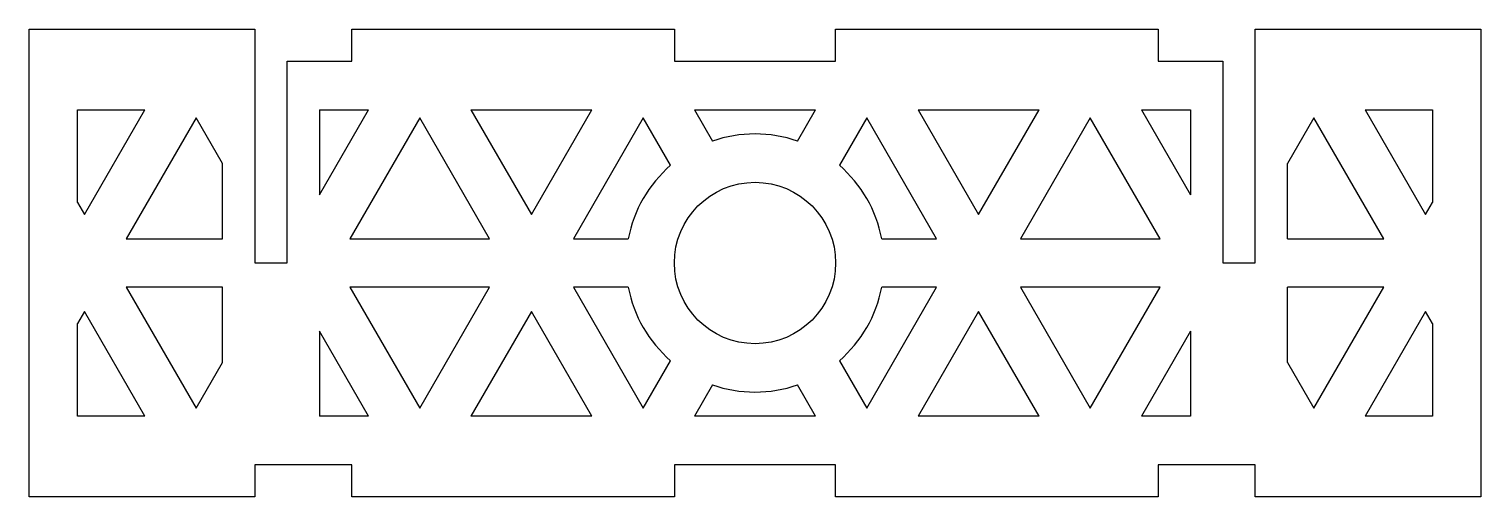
# Model space of a CAD drawing. Header units: inches. Extents: x 0 to 90, y 0 to 29.
import ezdxf

# ---------------------------------------------------------------- set-up
doc = ezdxf.new("R2010")
doc.units = ezdxf.units.IN
doc.header["$MEASUREMENT"] = 0

msp = doc.modelspace()

# ---------------------------------------------------------------- linework, layer by layer
for points in [[(40, 2), (40, 0), (20, 0), (20, 2), (14, 2), (14, 0), (0, 0), (0, 2), (0, 27), (0, 29), (14, 29), (14, 27), (14, 14.5), (16, 14.5), (16, 27), (20, 27), (20, 29), (40, 29), (40, 27), (50, 27), (50, 29), (70, 29), (70, 27), (74, 27), (74, 14.5), (76, 14.5), (76, 27), (76, 29), (90, 29), (90, 27), (90, 2), (90, 0), (76, 0), (76, 2), (70, 2), (70, 0), (50, 0), (50, 2)], [(28.546, 16), (24.215, 23.5), (19.885, 16)], [(61.454, 16), (70.115, 16), (65.785, 23.5)], [(28.546, 13), (19.885, 13), (24.215, 5.5)], [(61.454, 13), (65.785, 5.5), (70.115, 13)]]:
    msp.add_lwpolyline(points, close=True)
for points in [[(3, 18.246), (3.431, 17.5), (7.184, 24)], [(3, 18.246), (3, 24), (7.184, 24)], [(12, 20.658), (10.359, 23.5), (6.029, 16), (12, 16)], [(18, 24), (21.04, 24)], [(18, 18.735), (21.04, 24)], [(18, 24), (18, 18.735)], [(27.391, 24), (31.144, 17.5), (34.896, 24)], [(27.391, 24), (34.896, 24)], [(39.772, 20.555), (38.072, 23.5), (33.742, 16), (37.142, 16)], [(41.247, 24), (42.37, 22.055)], [(41.247, 24), (48.753, 24)], [(47.63, 22.055), (48.753, 24)], [(52.858, 16), (56.258, 16), (51.928, 23.5), (50.228, 20.555)], [(55.104, 24), (58.856, 17.5), (62.609, 24)], [(55.104, 24), (62.609, 24)], [(68.96, 24), (72, 18.735)], [(68.96, 24), (72, 24)], [(72, 24), (72, 18.735)], [(78, 16), (83.971, 16), (79.641, 23.5), (78, 20.658)], [(82.816, 24), (86.569, 17.5), (87, 18.246)], [(82.816, 24), (87, 24), (87, 18.246)], [(12, 16), (12, 20.658)], [(78, 16), (78, 20.658)], [(12, 13), (6.029, 13), (10.359, 5.5), (12, 8.342)], [(12, 8.342), (12, 13)], [(37.142, 13), (33.742, 13), (38.072, 5.5), (39.772, 8.445)], [(50.228, 8.445), (51.928, 5.5), (56.258, 13), (52.858, 13)], [(78, 8.342), (79.641, 5.5), (83.971, 13), (78, 13)], [(78, 8.342), (78, 13)], [(7.184, 5), (3.431, 11.5), (3, 10.754)], [(34.896, 5), (31.144, 11.5), (27.391, 5)], [(62.609, 5), (58.856, 11.5), (55.104, 5)], [(87, 10.754), (86.569, 11.5), (82.816, 5)], [(7.184, 5), (3, 5), (3, 10.754)], [(21.04, 5), (18, 10.265)], [(18, 10.265), (18, 5)], [(72, 10.265), (68.96, 5)], [(72, 10.265), (72, 5)], [(87, 10.754), (87, 5), (82.816, 5)], [(42.37, 6.945), (41.247, 5)], [(48.753, 5), (47.63, 6.945)], [(21.04, 5), (18, 5)], [(34.896, 5), (27.391, 5)], [(48.753, 5), (41.247, 5)], [(62.609, 5), (55.104, 5)], [(72, 5), (68.96, 5)]]:
    msp.add_lwpolyline(points)
msp.add_circle((45, 14.5), 5)
for start, end in [(70.80692, 109.19308), (130.80692, 169.19308), (10.80692, 49.19308), (190.80692, 229.19308), (310.80692, 349.19308), (250.80692, 289.19308)]:
    msp.add_arc((45, 14.5), 8, start, end)

doc.saveas('drawing.dxf')
